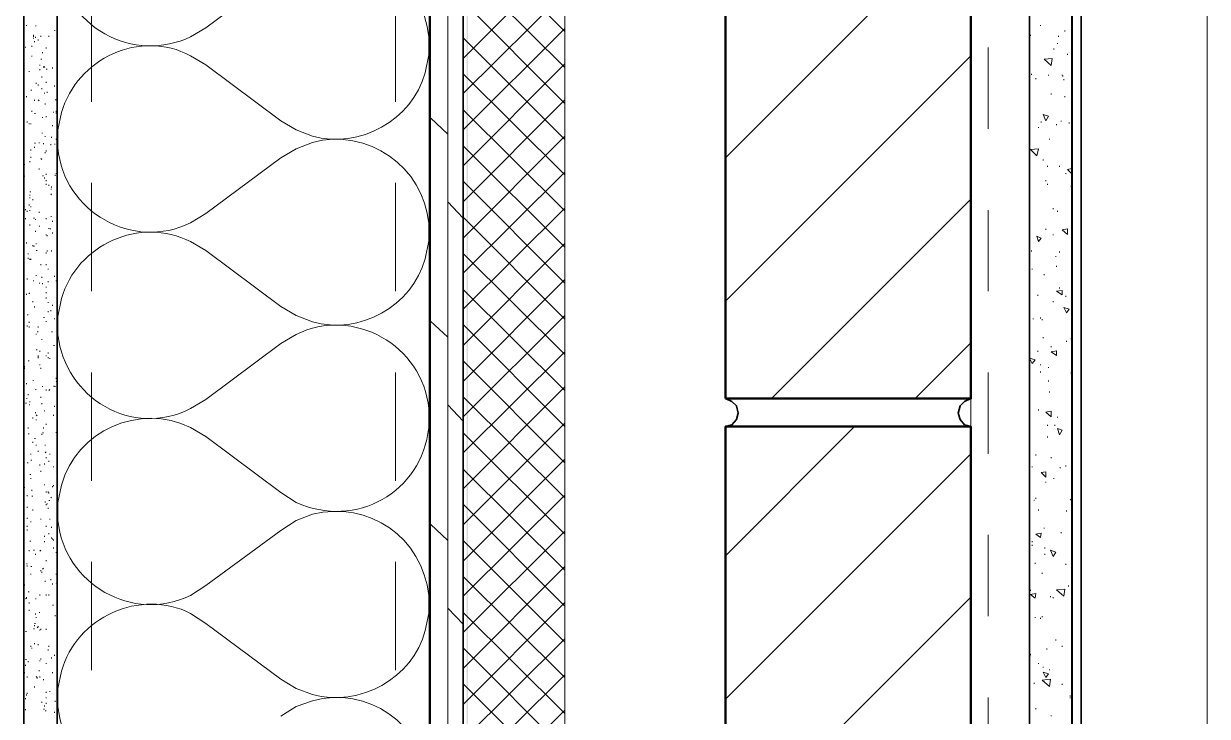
# Model space of a CAD drawing. Header units: inches. Extents: x 5 to 516, y -193 to 129.
# Drawn here: x 339.99 to 341.448, y -41.659 to -40.806 of the extents above; entities that cross this region are included whole.
import ezdxf

# ---------------------------------------------------------------- set-up
doc = ezdxf.new("R2010")
doc.units = ezdxf.units.IN
doc.header["$MEASUREMENT"] = 0
doc.linetypes.add('PDF_IMPORT', pattern=[1, 0.8, -0.2])
doc.layers.add('PDF5_Geometry', color=7, linetype='Continuous')
doc.layers.add('PDF5_Solid Fills', color=7, linetype='Continuous')

msp = doc.modelspace()

# ---------------------------------------------------------------- hatches: boundary and pattern name
at = {"layer": 'PDF5_Solid Fills', "transparency": 33554559}
msp.add_hatch(color=256, dxfattribs=at).paths.add_polyline_path([(340.5365054, -43.3156769), (340.5321397, -43.3156769), (340.5321397, -44.6301215), (340.5365841, -44.625677), (340.536584, -25.9690092), (340.5354729, -25.9690092)])

# ---------------------------------------------------------------- linework, layer by layer
at = {"layer": 'PDF5_Geometry', "lineweight": 35}
for points in [[(340.4899169, -44.6356774), (340.4899169, -25.9690092), (340.531028, -25.9690092), (340.531028, -44.6356774)], [(339.9899169, -44.5945657), (339.9899169, -32.0101203), (340.031028, -32.0101203), (340.031028, -44.5945657)], [(341.2810276, -35.3445649), (341.2810276, -44.1356768), (341.2288053, -44.1356768), (341.2288053, -35.3445649)], [(341.2921405, -44.1356768), (341.2921405, -35.3445649), (341.2810294, -35.3445649), (341.2810294, -44.1356768)]]:
    msp.add_lwpolyline(points, close=True, dxfattribs=at)
at = {"layer": 'PDF5_Geometry', "lineweight": 15}
for points in [[(340.4910291, -44.6356768), (340.4910291, -25.9690086)], [(340.5121382, -44.6356768), (340.5121382, -25.9690086)], [(341.2921405, -44.1356768), (341.447696, -44.1356768), (341.447696, -35.3445649), (341.2921405, -35.3445649)], [(340.8543601, -40.9712325), (341.1565824, -40.6690103)], [(340.6565836, -40.8156765), (340.531028, -40.6912321)], [(340.5310275, -40.8490096), (340.6565831, -40.7234541)], [(340.6565836, -40.8601214), (340.531028, -40.735677)], [(340.5310275, -40.8923435), (340.6565831, -40.767899)], [(340.6565836, -40.9045652), (340.531028, -40.7790096)], [(339.993252, -40.8090096), (339.993252, -40.8078985)], [(340.0054743, -40.8090096), (340.0043631, -40.8090096)], [(340.0288076, -40.8145652), (340.0276965, -40.8145652)], [(340.5310275, -40.9367878), (340.6565831, -40.8123433)], [(341.2421414, -40.8090101), (341.2421414, -40.807899)], [(341.272139, -40.8156765), (341.272139, -40.8145654)], [(340.0021409, -40.8223429), (340.0021409, -40.8212319), (340.0021409, -40.8201208)], [(340.0021409, -40.8234541), (340.0021409, -40.8245652)], [(340.0032521, -40.8290096), (340.0032521, -40.8278985)], [(340.0043631, -40.8234541), (340.0043631, -40.8223429)], [(340.0076965, -40.8267875), (340.0076965, -40.8256763)], [(340.0110298, -40.8212319), (340.0110298, -40.8223429)], [(340.0210298, -40.8223429), (340.0210298, -40.8212319)], [(340.4843632, -40.8667877), (340.4888076, -40.8445655), (340.4888076, -40.8223432)], [(340.6565836, -40.9490101), (340.531028, -40.8234545)], [(341.2299163, -40.8212319), (341.2299163, -40.8201207)], [(341.2632505, -40.8312326), (341.2632505, -40.8301215)], [(341.2643627, -40.8223429), (341.2643627, -40.8212318)], [(339.9921409, -40.8356763), (339.9921409, -40.8345652)], [(339.9999187, -40.8334541), (339.9999187, -40.8345652)], [(339.9999187, -40.8467874), (339.9999187, -40.8456763)], [(340.013252, -40.8412319), (340.013252, -40.8423429)], [(340.0176965, -40.8367873), (340.0176965, -40.8356763)], [(340.1954743, -40.8456766), (340.2143632, -40.8567877), (340.3065854, -40.9256766), (340.3254743, -40.9367877), (340.3454743, -40.9445655)], [(340.4910291, -40.83901), (340.489918, -40.8367878)], [(340.8543601, -41.1478988), (341.1565824, -40.8456766)], [(341.2588062, -40.837899), (341.2588062, -40.8367879)], [(341.2754711, -40.8445654), (341.2754711, -40.8434543)], [(340.0099187, -40.8578986), (340.0099187, -40.8567874)], [(340.0121409, -40.8501207), (340.0110298, -40.8501207)], [(340.0143631, -40.8601207), (340.0143631, -40.8590097)], [(340.0154743, -40.8601207), (340.0154743, -40.8590097)], [(340.0254743, -40.8612319), (340.0254743, -40.8601207)], [(340.5310275, -40.9812321), (340.6565831, -40.8556766)], [(341.2565818, -40.8490096), (341.2465818, -40.8501207)], [(341.2565853, -40.8490098), (341.2554742, -40.8578987), (341.2465853, -40.8501209)], [(339.9965854, -40.8645651), (339.9965854, -40.8656763)], [(340.0099187, -40.8634541), (340.0099187, -40.862343)], [(340.0121409, -40.872343), (340.0121409, -40.8712318)], [(340.0176965, -40.862343), (340.0188076, -40.862343)], [(340.6565836, -40.9923434), (340.531028, -40.8678989)], [(341.2310285, -40.86901), (341.2310285, -40.8678988)], [(341.2365849, -40.8745653), (341.2365849, -40.8734542)], [(341.2521376, -40.870121), (341.2521376, -40.8690099)], [(341.268807, -40.870121), (341.268807, -40.8690099)], [(341.2699192, -40.8712321), (341.2699192, -40.870121)], [(341.2710268, -40.8756763), (341.2710268, -40.8745652)], [(339.9999187, -40.8878985), (339.9988076, -40.8878985)], [(340.0054743, -40.8790097), (340.0054743, -40.8801207)], [(340.0076965, -40.882343), (340.0076965, -40.8812318)], [(340.0121409, -40.8856764), (340.0121409, -40.8867874)], [(340.0176965, -40.8778985), (340.0176965, -40.8790097)], [(340.0188076, -40.8912318), (340.0188076, -40.8901208)], [(340.0276965, -40.882343), (340.0276965, -40.8834541)], [(339.993252, -40.8956762), (339.993252, -40.8967875)], [(340.0032521, -40.9012319), (340.0032521, -40.9001208)], [(340.0076965, -40.9001208), (340.0088076, -40.9012319)], [(340.0154743, -40.8912318), (340.0154743, -40.8923429)], [(340.0165854, -40.9045652), (340.0165854, -40.9056763)], [(340.0299187, -40.9001208), (340.0288076, -40.9001208)], [(340.5310275, -41.025677), (340.6565831, -40.9001215)], [(341.2554742, -40.8934545), (341.2554742, -40.8923434)], [(341.272139, -40.8967877), (341.272139, -40.8956766)], [(339.9899187, -40.9145652), (339.9899187, -40.9134541)], [(339.9999187, -40.9145652), (339.9999187, -40.9134541)], [(340.0043631, -40.9167875), (340.0032521, -40.9167875)], [(340.0265854, -40.9156763), (340.0265854, -40.9145652)], [(340.0299187, -40.9134541), (340.0299187, -40.9145652)], [(340.0299187, -40.9167875), (340.0299187, -40.9156763)], [(340.0365854, -40.9156766), (340.0321409, -40.9367877), (340.0321409, -40.9590099)], [(340.6565836, -41.0367877), (340.531028, -40.9123432)], [(341.2521376, -40.9201212), (341.2454709, -40.917899)], [(341.2521389, -40.920121), (341.2488055, -40.9256766), (341.2454722, -40.9178988)], [(339.9943631, -40.9278986), (339.9943631, -40.9267874)], [(339.9965854, -40.9290096), (339.9965854, -40.9301207)], [(339.9988076, -40.9301207), (339.9988076, -40.9290096)], [(340.013252, -40.922343), (340.013252, -40.9212319)], [(340.0176965, -40.9201207), (340.0176965, -40.9212319)], [(340.0254743, -40.932343), (340.0254743, -40.9312319)], [(340.5121382, -40.9423437), (340.4910271, -40.9223437)], [(341.239917, -40.9345651), (341.239917, -40.933454)], [(341.2432491, -40.9278987), (341.2432491, -40.9267876)], [(341.2621383, -40.9312319), (341.2621383, -40.9301208)], [(341.2676948, -40.9267876), (341.2676948, -40.9256765)], [(341.2776955, -40.9290098), (341.2776955, -40.9278987)], [(339.9899187, -40.9367874), (339.9910298, -40.9367874)], [(340.0121409, -40.9412319), (340.013252, -40.9412319)], [(340.0165854, -40.9456763), (340.0165854, -40.9445653)], [(340.0243631, -40.9467874), (340.0243631, -40.9456763)], [(340.0310298, -40.9490097), (340.0299187, -40.9490097), (340.0299187, -40.9478985)], [(340.5310275, -41.0701208), (340.6565831, -40.9445652)], [(341.2532498, -40.9490101), (341.2532498, -40.947899)], [(339.9988076, -40.962343), (339.9988076, -40.9612318)], [(340.0043631, -40.9534541), (340.0032521, -40.9534541)], [(340.0032521, -40.9590097), (340.0032521, -40.9578985)], [(340.0088076, -40.9534541), (340.0088076, -40.952343)], [(340.0143631, -40.9534541), (340.0143631, -40.9545651)], [(340.0176965, -40.962343), (340.0176965, -40.9634541)], [(340.023252, -40.9556763), (340.023252, -40.9545651)], [(340.0276965, -40.9545651), (340.0288076, -40.9545651)], [(340.3454743, -40.952343), (340.3254743, -40.9601208), (340.3065854, -40.9712319)], [(340.6565836, -41.0812326), (340.531028, -40.9567881)], [(341.239917, -40.9601208), (341.229917, -40.9612319)], [(341.2399193, -40.960121), (341.2376971, -40.9690098), (341.2299193, -40.9612321)], [(341.2810276, -40.9623429), (341.2810276, -40.9612318)], [(339.9976965, -40.9756762), (339.9976965, -40.9767875)], [(339.9988076, -40.9712318), (339.9988076, -40.9701208)], [(340.0110298, -40.972343), (340.0121409, -40.9734541)], [(340.0165854, -40.9656764), (340.0165854, -40.9645652)], [(340.1954743, -41.0512321), (340.2143632, -41.040121), (340.3065854, -40.9712321)], [(341.2454734, -40.9745657), (341.2454734, -40.9734546)], [(339.9910298, -40.9801208), (339.9910298, -40.9790096)], [(340.0088076, -40.9856763), (340.0088076, -40.9845652)], [(340.0176965, -40.9923429), (340.0176965, -40.9912319)], [(340.0288076, -40.9934541), (340.0288076, -40.9923429)], [(340.0299187, -40.9912319), (340.0299187, -40.9901208)], [(340.5310275, -41.1134546), (340.6565831, -40.9890102)], [(341.2510299, -40.9823432), (341.2510299, -40.9812321)], [(341.2654749, -40.9823432), (341.2654749, -40.9812321)], [(341.2732512, -40.9912323), (341.2732512, -40.9901212)], [(341.2810276, -40.9845653), (341.275472, -40.9856764)], [(341.2810276, -40.9912323), (341.275472, -40.9856767)], [(339.9899187, -41.0078986), (339.9899187, -41.0067874)], [(339.9910298, -40.9945652), (339.9910298, -40.9934541)], [(340.013252, -40.9934541), (340.0143631, -40.9934541)], [(340.0154743, -40.9967875), (340.0154743, -40.9956763)], [(340.0176965, -41.0001208), (340.0176965, -40.9990096)], [(340.0176965, -41.0045652), (340.0176965, -41.003454)], [(340.0210298, -41.0045652), (340.0210298, -41.0056763)], [(340.0243631, -41.0078986), (340.0243631, -41.0067874)], [(340.6565836, -41.1256764), (340.531028, -41.0001208)], [(341.2488055, -41.0001214), (341.2488055, -40.9990103)], [(341.2510299, -41.0045657), (341.2510299, -41.0034545)], [(341.2810276, -41.011232), (341.2799165, -41.0056765)], [(341.2810276, -41.0067878), (341.2799165, -41.0056767)], [(339.9988076, -41.013454), (339.9976965, -41.013454)], [(339.9976965, -41.0178986), (339.9976965, -41.0167874)], [(339.9976965, -41.0212319), (339.9976965, -41.0201207)], [(340.023252, -41.0101207), (340.0243631, -41.0101207)], [(340.0243631, -41.0156763), (340.023252, -41.0167874)], [(339.9899187, -41.0312318), (339.9910298, -41.032343)], [(339.9921409, -41.0356764), (339.9921409, -41.0345651)], [(339.9965854, -41.0301207), (339.9965854, -41.0290097)], [(339.9976965, -41.0356764), (339.9976965, -41.0367874)], [(339.9988076, -41.032343), (339.9988076, -41.0312318)], [(340.0010298, -41.0234541), (340.0010298, -41.022343)], [(340.5310275, -41.0456762), (340.5121386, -41.0256762)], [(340.5310275, -41.157899), (340.6565831, -41.0334545)], [(340.9110279, -41.2678985), (341.1565835, -41.0223429)], [(341.257694, -41.0345656), (341.257694, -41.0334545)], [(339.9921409, -41.0467874), (339.9921409, -41.0456764)], [(339.9943631, -41.0367874), (339.9943631, -41.0378985)], [(340.0021409, -41.0456764), (340.0032521, -41.0456764)], [(340.0043631, -41.0467874), (340.0043631, -41.0478985)], [(340.0088076, -41.0378985), (340.0088076, -41.0390097)], [(340.0176965, -41.0467874), (340.0176965, -41.0456764)], [(340.0243631, -41.0434541), (340.023252, -41.0434541)], [(340.0254743, -41.0501208), (340.0254743, -41.0490097)], [(340.6565836, -41.1701213), (340.531028, -41.0445657)], [(341.2632505, -41.0378988), (341.2632505, -41.0367877)], [(339.9976965, -41.0545652), (339.9976965, -41.0534541)], [(340.0043631, -41.0623429), (340.0043631, -41.0612319)], [(340.0099187, -41.0556764), (340.0088076, -41.0556764)], [(340.0210298, -41.0590096), (340.0210298, -41.0578985)], [(340.0221409, -41.0590096), (340.023252, -41.0590096)], [(340.0254743, -41.0645652), (340.0254743, -41.0634541)], [(340.4843632, -41.0956763), (340.4888076, -41.0734541), (340.4888076, -41.052343)], [(341.2488055, -41.0601212), (341.2488055, -41.0590101)], [(341.2754711, -41.0590099), (341.2754711, -41.0656765), (341.2688044, -41.060121)], [(341.2754711, -41.0590101), (341.2688044, -41.0601213)], [(339.993252, -41.0767875), (339.993252, -41.0756763)], [(340.0010298, -41.0801208), (340.0010298, -41.0790096)], [(340.0032521, -41.0801208), (340.0021409, -41.0801208)], [(340.0054743, -41.0778986), (340.0054743, -41.0767875)], [(340.0176965, -41.0656763), (340.0176965, -41.0667875)], [(340.0188076, -41.0678985), (340.0188076, -41.0667875)], [(340.1954743, -41.0745652), (340.2143632, -41.0856763), (340.3065854, -41.1545652), (340.3254743, -41.1656763), (340.3454743, -41.1734541)], [(340.5310275, -41.2023433), (340.6565831, -41.0767877)], [(341.2432491, -41.0701208), (341.2376935, -41.0678986)], [(341.2432503, -41.0701212), (341.239917, -41.0745656), (341.2376948, -41.067899)], [(341.257694, -41.0667876), (341.257694, -41.0656765)], [(339.9954743, -41.0901207), (339.9954743, -41.0890096)], [(339.9954743, -41.0956763), (339.9954743, -41.0945652)], [(340.0065853, -41.0856763), (340.0054743, -41.0856763)], [(340.0176965, -41.0890096), (340.0176965, -41.0878986)], [(340.0188076, -41.0867874), (340.0188076, -41.0856763)], [(340.0243631, -41.0856763), (340.0243631, -41.0867874)], [(340.4910291, -41.0890101), (340.489918, -41.0867878)], [(340.6565836, -41.2134545), (340.531028, -41.0890101)], [(341.2310285, -41.0867879), (341.2310285, -41.0856768)], [(341.2610261, -41.0934543), (341.2610261, -41.0923432)], [(341.2654749, -41.087899), (341.2654749, -41.0867879)], [(339.9976965, -41.0967874), (339.9976965, -41.0956763)], [(339.9988076, -41.0967874), (339.9988076, -41.0956763)], [(340.0110298, -41.1034541), (340.0110298, -41.102343)], [(340.0176965, -41.102343), (340.0176965, -41.1034541)], [(340.0199187, -41.1090097), (340.0199187, -41.1078986)], [(341.2321407, -41.1090104), (341.2321407, -41.1078993)], [(341.2621383, -41.1056766), (341.2621383, -41.1045655)], [(339.9943631, -41.1212318), (339.9943631, -41.1201207)], [(340.0021409, -41.1234541), (340.0021409, -41.122343)], [(340.0054743, -41.1167874), (340.0054743, -41.1156764)], [(340.0121409, -41.1190097), (340.0121409, -41.1178985)], [(340.0199187, -41.1245652), (340.0199187, -41.1234541)], [(340.0276965, -41.1167874), (340.0276965, -41.1178985)], [(340.0299187, -41.1234541), (340.0299187, -41.122343)], [(340.5310275, -41.2467876), (340.6565831, -41.1212321)], [(341.2465856, -41.1156768), (341.2465856, -41.1145657)], [(339.9976965, -41.1378985), (339.9965854, -41.1378985), (339.9965854, -41.1390097)], [(340.0088076, -41.1256764), (340.0099187, -41.1256764)], [(340.013252, -41.1267874), (340.013252, -41.1256764)], [(340.0176965, -41.1312318), (340.0176965, -41.1301208)], [(340.0176965, -41.1367875), (340.0176965, -41.1378985)], [(340.6565836, -41.2578989), (340.531028, -41.1334544)], [(341.268807, -41.1345655), (341.2621403, -41.1356766)], [(341.268807, -41.1345658), (341.268807, -41.1401214), (341.2621403, -41.1356769)], [(341.2654749, -41.1323433), (341.2654749, -41.1312322)], [(339.993252, -41.1401208), (339.993252, -41.1390097)], [(340.0010298, -41.1490096), (340.0010298, -41.1478985)], [(340.0176965, -41.1445652), (340.0176965, -41.1434541)], [(340.0199187, -41.1490096), (340.0199187, -41.1501208)], [(340.0254743, -41.1534541), (340.0254743, -41.1523429)], [(340.0365854, -41.1445652), (340.0321409, -41.1667874), (340.0321409, -41.1890097)], [(341.2388048, -41.1412324), (341.2388048, -41.1401213)], [(341.257694, -41.1490099), (341.257694, -41.1478988)], [(341.2732512, -41.1423435), (341.2732512, -41.1412324)], [(339.9943631, -41.1645652), (339.9954743, -41.1645652)], [(340.0032521, -41.1556763), (340.0032521, -41.1545652)], [(340.0199187, -41.1601208), (340.0199187, -41.1612319)], [(340.023252, -41.1590096), (340.023252, -41.1601208)], [(340.5310275, -41.2901209), (340.6565831, -41.1656765)], [(341.2776955, -41.157899), (341.2710288, -41.1556768)], [(341.2776968, -41.1578988), (341.2743634, -41.1623432), (341.2710301, -41.1556766)], [(339.9943631, -41.1790097), (339.9943631, -41.1778986)], [(339.9965854, -41.173454), (339.9965854, -41.1745653)], [(339.9965854, -41.1801207), (339.9965854, -41.1790097)], [(340.0076965, -41.1790097), (340.0076965, -41.1801207)], [(340.0143631, -41.1678986), (340.0154743, -41.1678986)], [(340.0176965, -41.173454), (340.0176965, -41.172343)], [(340.0276965, -41.1701207), (340.0276965, -41.1690096)], [(340.5121382, -41.1923437), (340.4910271, -41.1723437)], [(340.6565836, -41.3023432), (340.531028, -41.1767876)], [(341.2332483, -41.1701213), (341.2332483, -41.1690102)], [(341.2421414, -41.1690102), (341.2421414, -41.1678991)], [(341.2443613, -41.1712323), (341.2443613, -41.1701212)], [(340.0054743, -41.1890097), (340.0054743, -41.1878986)], [(340.0076965, -41.1856763), (340.0065853, -41.1856763)], [(340.0121409, -41.1956763), (340.0121409, -41.1945653)], [(340.0254743, -41.1856763), (340.0243631, -41.1856763)], [(340.3254714, -41.1890099), (340.3065825, -41.200121)], [(341.2454734, -41.1934548), (341.2454734, -41.1923437)], [(341.2743634, -41.197899), (341.2743634, -41.1967879)], [(341.2799154, -41.1945658), (341.2799154, -41.1934547)], [(340.0054743, -41.2078985), (340.0065853, -41.2078985)], [(340.0099187, -41.2101208), (340.0099187, -41.2090097)], [(340.0199187, -41.2112318), (340.0199187, -41.2123431)], [(340.0265854, -41.202343), (340.0276965, -41.202343)], [(340.1954743, -41.2801208), (340.2143632, -41.2690097), (340.3065854, -41.2001208)], [(340.5310275, -41.3345658), (340.6565831, -41.2101214)], [(341.0876953, -41.2678985), (341.1565842, -41.1990096)], [(341.2388048, -41.2101208), (341.2388048, -41.2090097)], [(341.2621383, -41.2090097), (341.2554716, -41.2101208)], [(341.2621383, -41.20901), (341.2621383, -41.2145656), (341.2554716, -41.2101212)], [(341.2554742, -41.2045654), (341.2554742, -41.2034543)], [(339.9965854, -41.2212318), (339.9954743, -41.2212318)], [(340.0076965, -41.2178985), (340.0076965, -41.2167875), (340.0076965, -41.2156764), (340.0076965, -41.2145652)], [(340.0099187, -41.2256763), (340.0099187, -41.2267875)], [(340.0176965, -41.2145652), (340.0176965, -41.2156764)], [(340.0199187, -41.2178985), (340.0199187, -41.2167875)], [(340.0221409, -41.2190097), (340.0221409, -41.2178985)], [(340.6565836, -41.3467875), (340.531028, -41.221232)], [(341.2354727, -41.2201215), (341.2288061, -41.2178993)], [(341.235474, -41.2201213), (341.2321407, -41.2245658), (341.2288073, -41.2178991)], [(341.2421414, -41.2267879), (341.2421414, -41.2256768)], [(339.9899187, -41.2345652), (339.9899187, -41.2334541)], [(339.9910298, -41.2290096), (339.9910298, -41.2278985)], [(339.9910298, -41.2312319), (339.9910298, -41.2301208)], [(340.0110298, -41.2312319), (340.0110298, -41.2301208)], [(341.2421414, -41.2356764), (341.2421414, -41.2345653)], [(341.2521376, -41.2301211), (341.2521376, -41.22901)], [(341.2799154, -41.2367875), (341.2799154, -41.2356764)], [(339.993252, -41.2501208), (339.993252, -41.2490096)], [(340.0021409, -41.2456763), (340.0010298, -41.2456763)], [(340.013252, -41.253454), (340.013252, -41.252343)], [(340.0265854, -41.252343), (340.0276965, -41.252343)], [(340.0288076, -41.252343), (340.0288076, -41.253454)], [(340.0299187, -41.2434542), (340.0299187, -41.242343)], [(340.0310298, -41.2467875), (340.0299187, -41.2467875)], [(340.5310275, -41.3790096), (340.6565831, -41.253454)], [(341.2521376, -41.2467876), (341.2521376, -41.2456765)], [(339.9899187, -41.2678986), (339.9899187, -41.2667874)], [(339.9943631, -41.2678986), (339.993252, -41.2678986)], [(339.9954743, -41.2634541), (339.9954743, -41.262343)], [(340.0043631, -41.2567874), (340.0054743, -41.2567874)], [(340.0110298, -41.2667874), (340.0110298, -41.2656763)], [(340.0176965, -41.2567874), (340.0176965, -41.2578986)], [(340.0221409, -41.2567874), (340.0210298, -41.2578986)], [(340.6565836, -41.3901214), (340.531028, -41.2656769)], [(341.2532498, -41.260121), (341.2532498, -41.2590099)], [(339.9921409, -41.2734541), (339.993252, -41.2734541)], [(339.9976965, -41.2756764), (339.9965854, -41.2756764)], [(339.9976965, -41.272343), (339.9976965, -41.2712319)], [(340.0121409, -41.2745653), (340.0121409, -41.2734541)], [(340.0154743, -41.282343), (340.0154743, -41.2834541)], [(340.0276965, -41.2767874), (340.0276965, -41.2778986)], [(340.4888047, -41.3023432), (340.4888047, -41.280121)], [(340.4888076, -41.3034544), (340.4888076, -41.2812322)], [(340.5310275, -41.2956762), (340.5121386, -41.2756762)], [(341.239917, -41.2823435), (341.239917, -41.2812323)], [(341.2554742, -41.2834542), (341.2554742, -41.2901209), (341.2488075, -41.2845654)], [(341.2554742, -41.2834545), (341.2488075, -41.2845656)], [(339.9899187, -41.2956764), (339.9910298, -41.2956764)], [(340.0010298, -41.2912318), (340.0010298, -41.292343)], [(340.0043631, -41.2845652), (340.0043631, -41.2856764)], [(340.0054743, -41.2878985), (340.0065853, -41.2890097)], [(340.0054743, -41.2945652), (340.0054743, -41.2934541)], [(340.0265854, -41.2890097), (340.0265854, -41.2878985)], [(340.5310275, -41.4234545), (340.6565831, -41.2978989)], [(341.2632505, -41.291232), (341.2632505, -41.2901209)], [(339.9965854, -41.3112319), (339.9954743, -41.3112319)], [(340.0121409, -41.3123429), (340.0121409, -41.3112319)], [(340.013252, -41.3101208), (340.0143631, -41.3101208)], [(340.0143631, -41.3034541), (340.0143631, -41.3045652)], [(340.0176965, -41.2990097), (340.0176965, -41.3001208)], [(340.0299187, -41.3101208), (340.0299187, -41.3090096)], [(340.1954743, -41.3034544), (340.2143632, -41.3145655), (340.3065854, -41.3834544), (340.3254743, -41.3956766)], [(340.6565836, -41.4345651), (340.531028, -41.3101207)], [(340.8543601, -41.4612319), (341.013249, -41.302343)], [(341.2510299, -41.3012321), (341.2510299, -41.300121)], [(341.2599184, -41.3012321), (341.2599184, -41.300121)], [(341.268807, -41.306788), (341.2632514, -41.3045658)], [(341.2688082, -41.3067878), (341.2654749, -41.3123434), (341.2632527, -41.3045656)], [(340.0010298, -41.322343), (340.0010298, -41.3212319)], [(340.0043631, -41.3167875), (340.0032521, -41.3167875)], [(340.0054743, -41.3256763), (340.0054743, -41.3245652)], [(340.0165854, -41.3245652), (340.0165854, -41.3256763)], [(341.2510299, -41.3156766), (341.2510299, -41.3145655)], [(339.9988076, -41.3356763), (339.9988076, -41.3367874)], [(340.0076965, -41.3334542), (340.0076965, -41.332343)], [(340.0176965, -41.3334542), (340.0165854, -41.3345652)], [(340.0176965, -41.3412319), (340.0176965, -41.3401207)], [(340.0221409, -41.3367874), (340.0221409, -41.3356763)], [(340.4910291, -41.3390101), (340.489918, -41.3367879)], [(340.5310275, -41.4678988), (340.6565831, -41.3423433)], [(340.8543601, -41.6378993), (341.1565824, -41.335677)], [(341.2365849, -41.337899), (341.2365849, -41.3367879)], [(341.2554742, -41.3412322), (341.2554742, -41.3401211)], [(339.9954743, -41.3467874), (339.9943631, -41.3467874)], [(339.9988076, -41.3434541), (339.9999187, -41.3434541)], [(340.0099187, -41.3501207), (340.0099187, -41.3490097)], [(340.0110298, -41.3578986), (340.0110298, -41.3567874)], [(340.0154743, -41.3490097), (340.0154743, -41.3478986)], [(340.0210298, -41.3456763), (340.0210298, -41.3445653)], [(340.0265854, -41.351232), (340.0265854, -41.352343)], [(340.6565836, -41.47901), (340.531028, -41.3545656)], [(341.2321407, -41.3523434), (341.2321407, -41.3512323)], [(341.2665826, -41.3534545), (341.2665826, -41.3523434)], [(341.2732512, -41.3512318), (341.2732512, -41.3501207)], [(339.9899187, -41.3634541), (339.9899187, -41.362343)], [(339.9899187, -41.3656764), (339.9899187, -41.3667874)], [(339.9988076, -41.361232), (339.9976965, -41.361232)], [(339.9988076, -41.3667874), (339.9988076, -41.3656764)], [(341.2488055, -41.3578988), (341.24325, -41.3590099)], [(341.2488055, -41.3578991), (341.2488055, -41.3645657), (341.24325, -41.3590102)], [(341.2488055, -41.3712321), (341.2488055, -41.370121)], [(341.2588062, -41.3667879), (341.2588062, -41.3656767)], [(339.9910298, -41.3778985), (339.9910298, -41.3767875)], [(339.9999187, -41.3812319), (339.9999187, -41.3801208)], [(340.0154743, -41.3745652), (340.0154743, -41.3734541)], [(340.0176965, -41.3834541), (340.0176965, -41.3823431)], [(340.0199187, -41.3834541), (340.0199187, -41.3823431)], [(340.0210298, -41.3834541), (340.0210298, -41.3845652)], [(340.0254743, -41.3767875), (340.0254743, -41.3756764)], [(340.0265854, -41.3756764), (340.0265854, -41.3745652)], [(340.0365854, -41.3745655), (340.0321409, -41.3956766), (340.0321409, -41.4178989)], [(339.9943631, -41.3878985), (339.9943631, -41.3867875)], [(339.9999187, -41.3878985), (340.0010298, -41.3878985)], [(340.0165854, -41.3956763), (340.0165854, -41.3945652)], [(340.0176965, -41.3990096), (340.0176965, -41.3978985)], [(340.0188076, -41.3978985), (340.0188076, -41.3967875)], [(340.0221409, -41.3934542), (340.0210298, -41.3934542)], [(340.0243631, -41.3890097), (340.023252, -41.3901208)], [(340.5310275, -41.5112321), (340.6565831, -41.3867876)], [(340.6565836, -41.5234544), (340.531028, -41.3978988)], [(341.2343605, -41.3934546), (341.2343605, -41.3923435)], [(341.2365849, -41.3912324), (341.2365849, -41.3901213)], [(341.2810276, -41.3912324), (341.2788053, -41.3923436)], [(341.2810276, -41.3934546), (341.2788053, -41.3923435)], [(339.9943631, -41.402343), (339.9943631, -41.4012319)], [(339.9943631, -41.4156763), (339.9943631, -41.4145653)], [(340.0010298, -41.4045652), (340.0010298, -41.4056763)], [(340.0199187, -41.4034542), (340.0199187, -41.402343)], [(340.3454743, -41.4101213), (340.3254743, -41.4178991), (340.3065854, -41.4301213)], [(341.239917, -41.4056763), (341.239917, -41.4045652)], [(341.2743634, -41.4067874), (341.2743634, -41.4056763)], [(339.9943631, -41.4256763), (339.9943631, -41.4245653)], [(339.9943631, -41.4301207), (339.9943631, -41.4290097)], [(339.9988076, -41.4201207), (339.9988076, -41.4190097)], [(340.0110298, -41.4156763), (340.0110298, -41.4167875)], [(340.0176965, -41.4256763), (340.0176965, -41.4245653)], [(340.0221409, -41.4156763), (340.0221409, -41.4167875)], [(340.0243631, -41.4267874), (340.0243631, -41.4256763)], [(340.5121382, -41.4423437), (340.4910271, -41.4223437)], [(341.2465856, -41.4278987), (341.2465856, -41.4267876)], [(339.9988076, -41.4434541), (339.9976965, -41.4434541)], [(340.0154743, -41.4378986), (340.0154743, -41.4367874)], [(340.0154743, -41.4445653), (340.0154743, -41.4434541)], [(340.0210298, -41.4345653), (340.0210298, -41.4334541)], [(340.0243631, -41.4401208), (340.0243631, -41.4390097)], [(340.0254743, -41.441232), (340.0254743, -41.4401208)], [(340.0265854, -41.442343), (340.0265854, -41.441232)], [(340.1954743, -41.5101211), (340.2143632, -41.4978989), (340.3065854, -41.4301211)], [(340.5310275, -41.555677), (340.6565831, -41.4312325)], [(340.6565836, -41.5678987), (340.531028, -41.4423431)], [(341.2321407, -41.4445659), (341.2321407, -41.4434548)], [(341.2432491, -41.4334541), (341.2365824, -41.4345652)], [(341.2432525, -41.4334544), (341.2421414, -41.43901), (341.2365858, -41.4345655)], [(341.2676948, -41.4334541), (341.2676948, -41.432343)], [(339.9965854, -41.4556764), (339.9965854, -41.4545652)], [(340.0032521, -41.4545652), (340.0021409, -41.4545652)], [(340.0043631, -41.4601208), (340.0043631, -41.4590097)], [(340.0110298, -41.4545652), (340.0099187, -41.4556764)], [(340.0265854, -41.4523431), (340.0265854, -41.4512318)], [(340.0299187, -41.4578985), (340.0299187, -41.4567875)], [(341.2321407, -41.4490101), (341.2321407, -41.447899)], [(341.2476933, -41.4523433), (341.2476933, -41.4512322)], [(341.2476933, -41.4601208), (341.2476933, -41.4590097)], [(341.2610261, -41.4567876), (341.2543594, -41.4545654)], [(341.2610274, -41.4567874), (341.257694, -41.4623429), (341.2543607, -41.4545651)], [(339.9943631, -41.4712319), (339.993252, -41.4712319)], [(339.9943631, -41.4734541), (339.9943631, -41.4745652)], [(341.2354727, -41.4712326), (341.2354727, -41.4701215)], [(341.2732512, -41.4723436), (341.2732512, -41.4712325)], [(339.9899187, -41.4878986), (339.9899187, -41.4867875)], [(339.9988076, -41.4745652), (339.9999187, -41.4745652)], [(339.9988076, -41.4845652), (339.9988076, -41.4834542)], [(340.0110298, -41.4801208), (340.0110298, -41.4790096)], [(340.0121409, -41.482343), (340.0121409, -41.4812319)], [(340.0143631, -41.4767875), (340.013252, -41.4778986)], [(340.0299187, -41.4845652), (340.0299187, -41.4834542)], [(340.0310298, -41.4812319), (340.0310298, -41.4801208)], [(340.5310275, -41.6001208), (340.6565831, -41.4745652)], [(340.6565836, -41.6112325), (340.531028, -41.4867881)], [(341.2443613, -41.4834543), (341.2443613, -41.4823432)], [(339.9910298, -41.4978986), (339.9910298, -41.4967875)], [(340.0165854, -41.4934542), (340.0165854, -41.492343)], [(340.023252, -41.4912319), (340.023252, -41.4901209)], [(340.0254743, -41.4967875), (340.0254743, -41.4956763)], [(340.0299187, -41.4945653), (340.0310298, -41.4956763)], [(341.2721379, -41.5023432), (341.2710268, -41.5112321), (341.2621379, -41.5034543)], [(341.272139, -41.5023436), (341.262139, -41.5034547)], [(341.2765833, -41.4990104), (341.2765833, -41.4978993)], [(339.9921409, -41.5145653), (339.993252, -41.5134541), (339.993252, -41.512343)], [(339.9954743, -41.5056763), (339.9965854, -41.5056763)], [(340.0054743, -41.5145653), (340.0043631, -41.5145653)], [(340.0099187, -41.5090097), (340.0099187, -41.5101207)], [(340.0176965, -41.5101207), (340.0176965, -41.5090097)], [(340.0210298, -41.5101207), (340.0210298, -41.5090097)], [(340.0310298, -41.512343), (340.0310298, -41.5112319)], [(340.4843632, -41.5534547), (340.4888076, -41.5323436), (340.4888076, -41.5101213)], [(340.8543601, -41.8145655), (341.1565824, -41.5123433)], [(341.2299163, -41.5045657), (341.2299163, -41.5034546)], [(341.2365838, -41.5078987), (341.2354727, -41.5134542), (341.2299172, -41.5090098)], [(341.2365849, -41.5078989), (341.2299183, -41.50901)], [(341.254362, -41.5123432), (341.254362, -41.511232)], [(341.257694, -41.5134542), (341.257694, -41.5123431)], [(339.9965854, -41.5190097), (339.9965854, -41.5201208)], [(339.9965854, -41.5290097), (339.9965854, -41.5278986)], [(340.0088076, -41.5312318), (340.0099187, -41.5312318)], [(340.0265854, -41.522343), (340.0254743, -41.522343)], [(340.5310275, -41.5456763), (340.5121386, -41.5256763)], [(340.5310275, -41.6445657), (340.6565831, -41.5190101)], [(340.6565836, -41.6556763), (340.531028, -41.5312319)], [(340.0043631, -41.5445652), (340.0032521, -41.5445652)], [(340.0043631, -41.5323431), (340.0043631, -41.5334541)], [(340.0054743, -41.5378985), (340.0054743, -41.5367874)], [(340.0288076, -41.5345652), (340.0288076, -41.5356764)], [(340.0310298, -41.5467875), (340.0310298, -41.5456764)], [(340.1954743, -41.5323436), (340.2143632, -41.5445658), (340.3065854, -41.6134547), (340.3254743, -41.6245658), (340.3454743, -41.6323436)], [(341.2354727, -41.5378988), (341.2354727, -41.5367877)], [(341.2421414, -41.5390099), (341.2421414, -41.5378988)], [(341.2443613, -41.5367877), (341.2443613, -41.5356766)], [(339.993252, -41.5545652), (339.9921409, -41.5545652)], [(340.0032521, -41.5512319), (340.0021409, -41.5512319)], [(340.0032521, -41.5467875), (340.0032521, -41.5478985)], [(340.0065853, -41.5501208), (340.0076965, -41.5490097), (340.0076965, -41.5478985)], [(340.0099187, -41.5534542), (340.0099187, -41.5523431)], [(340.0110298, -41.5523431), (340.0110298, -41.5512319)], [(340.0176965, -41.5512319), (340.0176965, -41.5523431)], [(339.9988076, -41.5734542), (339.9988076, -41.572343)], [(339.9999187, -41.5756763), (339.9999187, -41.5745652)], [(340.0032521, -41.5701208), (340.0032521, -41.5690096)], [(340.0076965, -41.5712319), (340.0076965, -41.5701208)], [(340.0210298, -41.572343), (340.0210298, -41.5734542)], [(340.5310275, -41.6878989), (340.6565831, -41.5634545)], [(340.6565836, -41.7001212), (340.531028, -41.5745657)], [(341.2499177, -41.5767878), (341.2499177, -41.5756767)], [(341.2610261, -41.5656766), (341.2610261, -41.5645655)], [(341.268807, -41.573454), (341.268807, -41.5723429)], [(339.993252, -41.5890097), (339.9921409, -41.5890097)], [(340.0099187, -41.591232), (340.0099187, -41.5901207)], [(340.0110298, -41.5890097), (340.0110298, -41.5878986)], [(340.0199187, -41.5767875), (340.0199187, -41.5778986)], [(340.0243631, -41.5878986), (340.0243631, -41.5867874)], [(340.0276965, -41.5845653), (340.0276965, -41.5834542)], [(340.0310298, -41.5901207), (340.0310298, -41.5890097)], [(340.4910291, -41.5890101), (340.489918, -41.5867879)], [(341.2288041, -41.587899), (341.2299152, -41.5823435)], [(341.2299163, -41.5823437), (341.2288052, -41.5823437)], [(341.2810276, -41.5812326), (341.2810276, -41.5801215)], [(339.9910298, -41.6056764), (339.9910298, -41.6045653)], [(339.9921409, -41.5967874), (339.9921409, -41.5956764)], [(339.9954743, -41.592343), (339.9954743, -41.591232)], [(340.0088076, -41.6034541), (340.0088076, -41.602343)], [(340.0176965, -41.5934541), (340.0176965, -41.5945653)], [(340.0254743, -41.6056764), (340.0254743, -41.6045653)], [(340.0365854, -41.6034547), (340.0321409, -41.6245658), (340.0321409, -41.646788)], [(341.239917, -41.5945654), (341.239917, -41.5934543)], [(341.2521376, -41.6067877), (341.2454709, -41.6045655)], [(341.2521389, -41.6067881), (341.2488055, -41.6112325), (341.2454722, -41.6045659)], [(341.2454734, -41.5990097), (341.2454734, -41.5978986)], [(341.2532498, -41.6023435), (341.2532498, -41.6012323)], [(339.9943631, -41.6101208), (339.9943631, -41.611232)], [(340.0054743, -41.6101208), (340.0065853, -41.611232), (340.0065853, -41.612343)], [(340.0099187, -41.611232), (340.0099187, -41.6101208)], [(340.0143631, -41.6145652), (340.0143631, -41.6134541)], [(340.5310275, -41.7323433), (340.6565831, -41.6078988)], [(340.6565836, -41.7445656), (340.531028, -41.61901)], [(341.2343605, -41.61901), (341.2343605, -41.6178989)], [(341.2543609, -41.6134543), (341.2532498, -41.6223432), (341.2443609, -41.6145654)], [(341.254362, -41.6134547), (341.244362, -41.6145658)], [(341.268807, -41.6201211), (341.268807, -41.61901)], [(339.993252, -41.6323431), (339.993252, -41.6334542)], [(339.9943631, -41.6301208), (339.9943631, -41.6312319)], [(340.0032521, -41.6234541), (340.0032521, -41.6223431)], [(340.0176965, -41.6301208), (340.0176965, -41.6290098)], [(340.0221409, -41.6290098), (340.0221409, -41.6278985)], [(341.2788077, -41.6345655), (341.2788077, -41.6334544)], [(339.9921409, -41.6378985), (339.9921409, -41.6367875)], [(340.0121409, -41.642343), (340.0121409, -41.6412319)], [(340.0154743, -41.6467875), (340.0154743, -41.6456763)], [(340.0176965, -41.6356764), (340.0176965, -41.6367875)], [(340.0176965, -41.6434542), (340.0176965, -41.642343)], [(340.0288076, -41.6412319), (340.0288076, -41.6401208)], [(340.3454743, -41.6401211), (340.3254743, -41.6467877), (340.3065854, -41.65901)], [(341.2788077, -41.6367882), (341.2788077, -41.6356771)], [(339.9921409, -41.6512319), (339.9921409, -41.6501208)], [(340.0143631, -41.6501208), (340.0154743, -41.6501208)], [(340.0176965, -41.652343), (340.0165854, -41.652343)], [(340.0276965, -41.6545653), (340.0276965, -41.6534542)], [(340.5310275, -41.7767882), (340.6565831, -41.6512326)], [(341.2365849, -41.650121), (341.2365849, -41.6490099)], [(341.2554742, -41.6590101), (341.2554742, -41.657899)]]:
    msp.add_lwpolyline(points, dxfattribs=at)
for points in [[(340.6565836, -44.6356774), (340.6565836, -30.6767868), (340.531028, -30.6767868), (340.531028, -44.6356774)], [(341.2288041, -44.1356768), (341.2288041, -35.3445649), (341.1565818, -35.3445649), (341.1565818, -44.1356768)], [(339.9954743, -41.3034541), (339.9954743, -41.3045652)], [(340.0176965, -41.4667875), (340.0176965, -41.4678985)]]:
    msp.add_lwpolyline(points, close=True, dxfattribs=at)
at = {"layer": 'PDF5_Geometry', "linetype": 'PDF_IMPORT', "lineweight": 15, "ltscale": 0.166667}
for points in [[(340.0732502, -44.6356768), (340.0732502, -32.0523425)], [(340.4476942, -44.6356768), (340.4476942, -32.0523425)]]:
    msp.add_lwpolyline(points, dxfattribs=at)
at = {"layer": 'PDF5_Geometry', "linetype": 'PDF_IMPORT', "lineweight": 15, "ltscale": 0.084444}
msp.add_lwpolyline([(341.1776928, -44.1356768), (341.1776928, -35.3445647)], dxfattribs=at)
at = {"layer": 'PDF5_Geometry', "lineweight": 50}
for points in [[(340.8543601, -41.2678987), (340.8543601, -40.6356765), (341.1565824, -40.6356765), (341.1565824, -41.2678987)], [(340.8543601, -41.9345655), (340.8543601, -41.3023432), (341.1565824, -41.3023432), (341.1565824, -41.9345655)]]:
    msp.add_lwpolyline(points, close=True, dxfattribs=at)
at = {"layer": 'PDF5_Geometry', "lineweight": 15}
msp.add_lwpolyline([(340.0365854, -40.686788), (340.0321409, -40.7078991), (340.0321409, -40.7301213, 0.521590209), (340.1954743, -40.8223436), (340.2143632, -40.8112324), (340.3065854, -40.7423432), (340.3254743, -40.730121), (340.3454743, -40.7234543)], format="xyb", dxfattribs=at)
at = {"layer": 'PDF5_Geometry', "lineweight": 35}
for points in [[(340.8543601, -41.3023432), (340.8621379, -41.300121), (340.8676935, -41.2934543), (340.8699157, -41.2856765), (340.8676935, -41.2767876), (340.8621379, -41.2712321), (340.8543601, -41.2678988)], [(341.1565836, -41.2678985), (341.1488059, -41.2712318), (341.1432503, -41.2767874), (341.1410281, -41.2856762), (341.1432503, -41.293454), (341.1488059, -41.3001207), (341.1565836, -41.3023429)]]:
    msp.add_lwpolyline(points, dxfattribs=at)
at = {"layer": 'PDF5_Geometry', "lineweight": 15}
for points in [[(340.4888076, -40.8223432), (340.4825669, -40.7535099), (340.4124373, -40.7030284), (340.3454743, -40.7234543)], [(340.1954743, -40.8456766), (340.1333261, -40.8126766), (340.0553631, -40.8490469), (340.0365854, -40.9156766)], [(340.3454743, -40.9445655), (340.4035113, -40.9609358), (340.4684558, -40.9251395), (340.4843632, -40.8667877)], [(340.4888076, -41.052343), (340.4830854, -40.9824171), (340.4129002, -40.933843), (340.3454743, -40.952343)], [(340.0321409, -40.9590099), (340.0384928, -41.0374358), (340.1250854, -41.0867877), (340.1954743, -41.0512321)], [(340.1954743, -41.0745652), (340.1332335, -41.0430467), (340.0551965, -41.0782689), (340.0365854, -41.1445652)], [(340.3454743, -41.1734541), (340.4035113, -41.1898245), (340.4684558, -41.1540282), (340.4843632, -41.0956763)], [(340.4888047, -41.280121), (340.4814344, -41.2022506), (340.3955825, -41.153658), (340.3254714, -41.1890099)], [(340.0321409, -41.1890097), (340.0405113, -41.2672319), (340.1240669, -41.31688), (340.1954743, -41.2801208)], [(340.1954743, -41.3034544), (340.1333076, -41.2727322), (340.054715, -41.3069359), (340.0365854, -41.3745655)], [(340.3254743, -41.3956766), (340.3993447, -41.4289729), (340.480141, -41.3833618), (340.4888076, -41.3034544)], [(340.4888076, -41.5101213), (340.4812706, -41.4388991), (340.414678, -41.3932695), (340.3454743, -41.4101213)], [(340.0321409, -41.4178989), (340.0396965, -41.4962137), (340.1245113, -41.5449359), (340.1954743, -41.5101211)], [(340.1954743, -41.5323436), (340.1343076, -41.5009176), (340.0540113, -41.5372139), (340.0365854, -41.6034547)], [(340.3454743, -41.6323436), (340.4032891, -41.6480843), (340.469641, -41.6123806), (340.4843632, -41.5534547)], [(340.4888076, -41.73901), (340.4814558, -41.6697692), (340.4133447, -41.6198989), (340.3454743, -41.6401211)], [(340.0321409, -41.646788), (340.0391409, -41.7263806), (340.1244002, -41.773214), (340.1954743, -41.7390102)]]:
    msp.add_open_spline(points, degree=3, dxfattribs=at)
at = {"layer": 'PDF5_Solid Fills', "lineweight": 15, "transparency": 33554559}
msp.add_solid([(340.5354718, -25.9690092), (340.5365829, -44.6356774), (340.5354718, -44.6356774)], dxfattribs=at)

doc.saveas('drawing.dxf')
